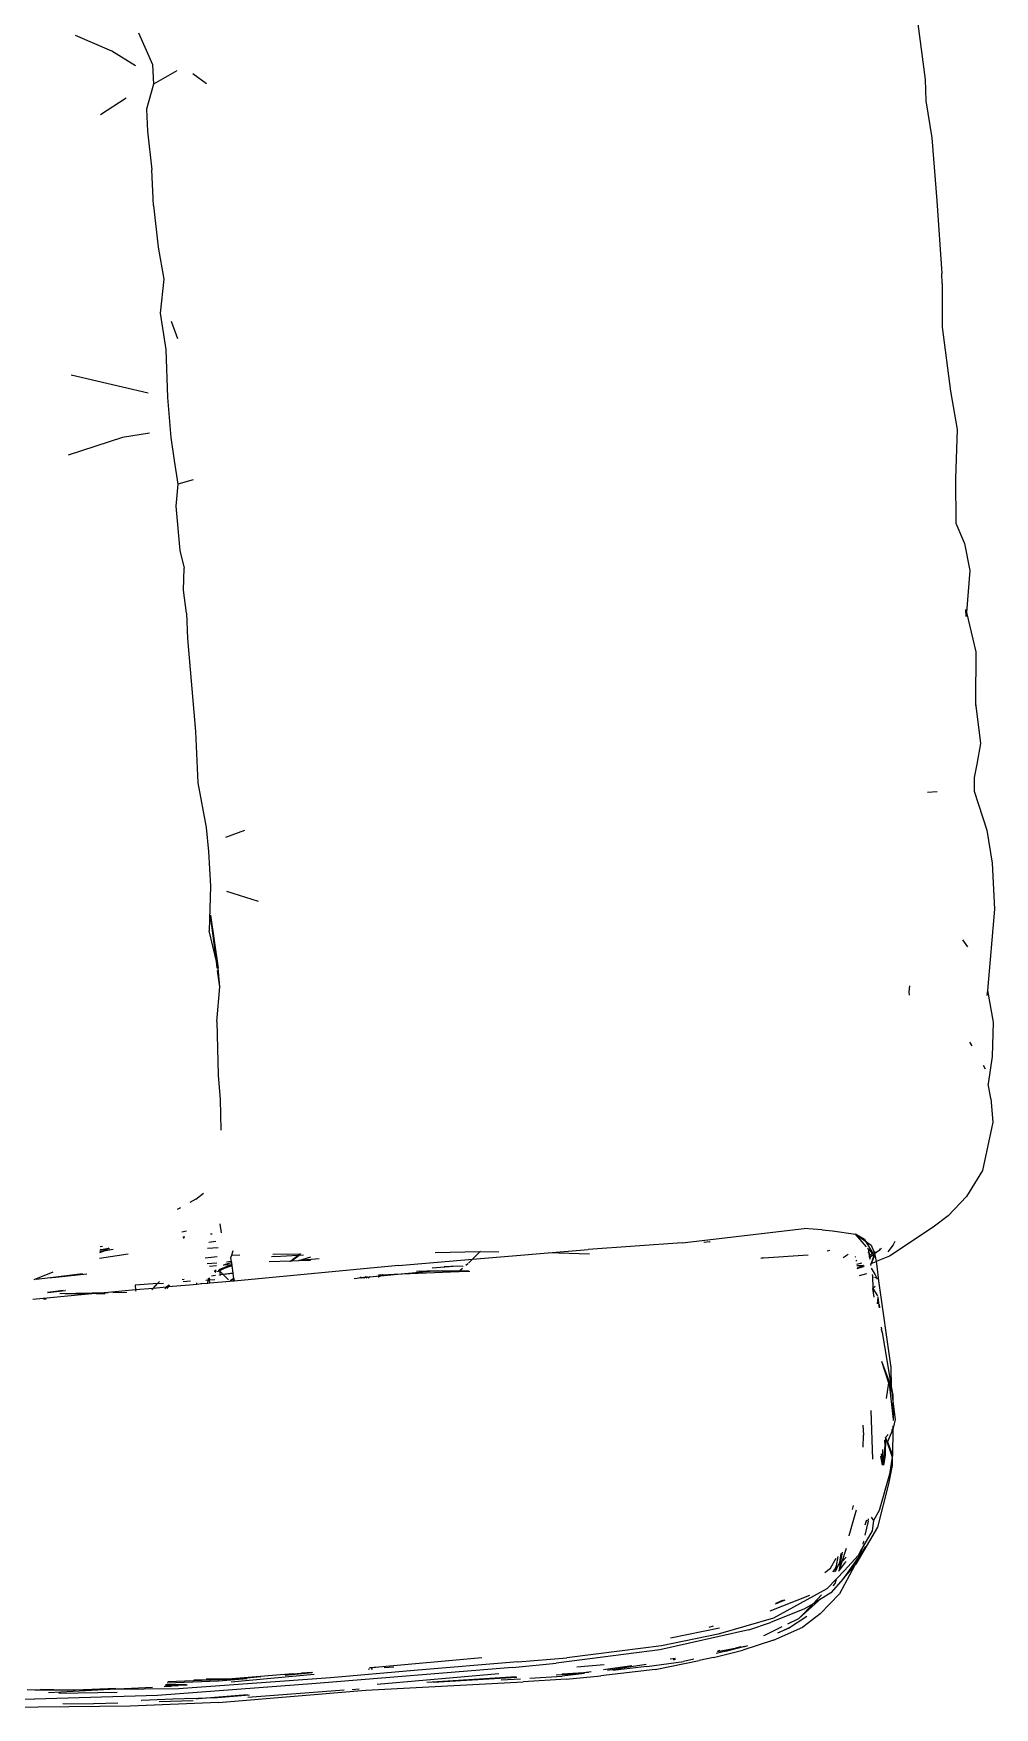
# Model space of a CAD drawing. Header units: millimetres. Extents: x -41292 to 298682, y -22072 to 33155.
# Drawn here: x 30590 to 30886, y -13207 to -12692 of the extents above; entities that cross this region are included whole.
import ezdxf

# ---------------------------------------------------------------- set-up
doc = ezdxf.new("R2010")
doc.units = ezdxf.units.MM

# ---------------------------------------------------------------- blocks, each defined once
blk = doc.blocks.new('rmfnasesx')
for p, q in [((58325.31, 2823.14), (58327.58, 2806.05)), ((58077.27, 2814.75), (58066.09, 2819.58)), ((58085.5, 2820.39), (58089.77, 2810.66)), ((58084.58, 2810.25), (58077.27, 2814.75)), ((58089.77, 2810.66), (58090.13, 2804.6)), ((58097.28, 2808.74), (58090.13, 2804.6)), ((58106.38, 2804.72), (58102.17, 2807.82)), ((58090.13, 2804.6), (58087.88, 2796.87)), ((58327.58, 2806.05), (58327.77, 2799.46)), ((58081.65, 2800.26), (58073.76, 2795.12)), ((58087.88, 2796.87), (58088.24, 2790.12)), ((58327.77, 2799.46), (58329.6, 2788.08)), ((58088.24, 2790.12), (58089.58, 2778.23)), ((58329.6, 2788.08), (58331.11, 2768.7)), ((58090.07, 2767.31), (58089.58, 2778.23)), ((58090.07, 2767.31), (58091.52, 2754.47)), ((58331.11, 2768.7), (58332.66, 2746.32)), ((58091.52, 2754.47), (58093.3, 2744.63)), ((58332.76, 2743.33), (58332.66, 2746.32)), ((58093.3, 2744.63), (58092.15, 2734.14)), ((58332.76, 2743.33), (58332.8, 2729.88)), ((58092.15, 2734.14), (58093.91, 2723.02)), ((58095.51, 2731.75), (58097.43, 2726.41)), ((58332.8, 2729.88), (58335.36, 2710.2)), ((58093.91, 2723.02), (58094.37, 2708.19)), ((58088.41, 2709.56), (58064.7, 2715.08)), ((58335.36, 2710.2), (58337.37, 2698.38)), ((58094.37, 2708.19), (58095.4, 2695.96)), ((58080.5, 2695.92), (58063.78, 2690.43)), ((58088.89, 2697.21), (58080.5, 2695.92)), ((58095.4, 2695.96), (58096.39, 2688.83)), ((58337.37, 2698.38), (58336.83, 2683.26)), ((58096.39, 2688.83), (58097.59, 2681.6)), ((58336.83, 2683.26), (58337, 2669.54)), ((58097.59, 2681.6), (58096.96, 2674.75)), ((58102.32, 2682.93), (58097.59, 2681.6)), ((58096.96, 2674.75), (58098.21, 2661.14)), ((58337, 2669.54), (58339.64, 2663.35)), ((58339.64, 2663.35), (58341.29, 2654.96)), ((58098.21, 2661.14), (58099.49, 2655.76)), ((58099.31, 2648.97), (58099.49, 2655.76)), ((58341.29, 2654.96), (58340.28, 2642.11)), ((58100.2, 2641.92), (58099.31, 2648.97)), ((58100.2, 2641.92), (58100.55, 2634.08)), ((58340.18, 2640.81), (58340.06, 2643.03)), ((58340.06, 2643.03), (58340.28, 2642.11)), ((58340.28, 2642.11), (58340.18, 2640.81)), ((58340.28, 2642.11), (58343.17, 2629.98)), ((58100.55, 2634.08), (58103.03, 2605.52)), ((58343.17, 2629.98), (58343.03, 2614.46)), ((58343.03, 2614.46), (58343.07, 2614.15)), ((58343.07, 2614.15), (58343.06, 2613.43)), ((58343.07, 2614.15), (58344.59, 2601.75)), ((58103.03, 2605.52), (58103.75, 2589.66)), ((58344.59, 2601.75), (58343.43, 2595.4)), ((58343.43, 2595.4), (58342.61, 2591.35)), ((58342.61, 2591.35), (58342.65, 2587.15)), ((58103.75, 2589.66), (58106.29, 2575.99)), ((58328.26, 2586.84), (58331.26, 2587.04)), ((58342.65, 2587.15), (58346.5, 2575.1)), ((58106.29, 2575.99), (58107.01, 2568.58)), ((58118.08, 2575.05), (58112.23, 2572.89)), ((58346.5, 2575.1), (58348.19, 2564.94)), ((58107.01, 2568.58), (58107.66, 2557.85)), ((58348.19, 2564.94), (58348.88, 2550.86)), ((58107.66, 2557.85), (58107.19, 2544.13)), ((58122.36, 2553.17), (58112.67, 2556.23)), ((58348.88, 2550.86), (58346.69, 2525.8)), ((58109.43, 2534.77), (58107.19, 2544.13)), ((58107.58, 2548.95), (58109.94, 2532.66)), ((58109.43, 2534.77), (58107.58, 2548.95)), ((58339.03, 2541.41), (58340.61, 2539.22)), ((58109.7, 2532.71), (58109.43, 2534.77)), ((58109.94, 2532.66), (58109.43, 2534.77)), ((58110.46, 2526.92), (58109.8, 2531.96)), ((58110.46, 2526.92), (58109.94, 2532.66)), ((58109.57, 2516.23), (58110.46, 2526.92)), ((58322.7, 2527.25), (58322.54, 2525.38)), ((58322.54, 2525.38), (58322.58, 2524.4)), ((58346.69, 2525.8), (58346.56, 2524.22)), ((58346.69, 2525.8), (58348.5, 2516.07)), ((58109.57, 2516.23), (58110.01, 2499.75)), ((58348.5, 2516.07), (58348.13, 2505.52)), ((58342.02, 2508.82), (58341.26, 2509.91)), ((58345.37, 2502.81), (58346, 2501.66)), ((58348.13, 2505.52), (58346.93, 2497.12)), ((58110.01, 2499.75), (58110.62, 2492.23)), ((58347.78, 2492.58), (58346.93, 2497.12)), ((58347.78, 2492.58), (58348.33, 2485.3)), ((58110.62, 2492.23), (58110.76, 2482.84)), ((58348.33, 2485.3), (58345.19, 2470.39)), ((58345.19, 2470.39), (58340.3, 2462.4)), ((58103.06, 2461.64), (58101.25, 2460.62)), ((58103.06, 2461.64), (58105.47, 2463.44)), ((58340.3, 2462.4), (58334.59, 2456.46)), ((58098.36, 2458.98), (58097.38, 2458.43)), ((58334.59, 2456.46), (58330.04, 2453)), ((58100.25, 2451.78), (58098.78, 2451.51)), ((58110.48, 2454.07), (58110.87, 2451.28)), ((58252.77, 2448.13), (58290.25, 2452.56)), ((58295.83, 2452.16), (58290.25, 2452.56)), ((58295.83, 2452.16), (58299.02, 2451.87)), ((58299.02, 2451.87), (58306.12, 2450.84)), ((58330.04, 2453), (58316.61, 2444.06)), ((58073.61, 2445.92), (58076, 2446.33)), ((58073.62, 2446.08), (58073.97, 2446.14)), ((58074.43, 2447.06), (58073.68, 2446.92)), ((58073.97, 2446.14), (58076.21, 2446.54)), ((58077.68, 2446.11), (58074.71, 2445.63)), ((58076, 2446.33), (58074.91, 2445.71)), ((58076.32, 2446.51), (58076, 2446.33)), ((58076, 2446.33), (58076.58, 2446.43)), ((58099.09, 2449.99), (58099.69, 2450.06)), ((58099.54, 2449.62), (58099.18, 2449.57)), ((58106.66, 2446.5), (58109.97, 2446.73)), ((58107.06, 2448.34), (58109.25, 2448.66)), ((58108.18, 2450.89), (58107.6, 2450.84)), ((58188.29, 2443.15), (58223.84, 2446.18)), ((58252.77, 2448.13), (58223.84, 2446.18)), ((58259.52, 2448.24), (58259.46, 2448.24)), ((58261.28, 2448.47), (58259.52, 2448.24)), ((58261.28, 2448.47), (58261.4, 2448.48)), ((58309.46, 2446.92), (58306.12, 2450.84)), ((58308.86, 2449.22), (58306.12, 2450.84)), ((58306.12, 2450.84), (58309.17, 2448.69)), ((58308.86, 2449.22), (58309.17, 2448.69)), ((58309.17, 2448.69), (58310.87, 2447.5)), ((58309.17, 2448.69), (58311.39, 2444.92)), ((58309.98, 2446.3), (58309.78, 2446.54)), ((58309.98, 2446.3), (58310.05, 2445.69)), ((58310.07, 2446.25), (58310.05, 2445.69)), ((58310.46, 2444.24), (58310.07, 2446.25)), ((58310.07, 2446.25), (58311.29, 2444.85)), ((58310.87, 2447.5), (58311.8, 2445.22)), ((58314.05, 2446.57), (58313.36, 2445.84)), ((58313.65, 2446.34), (58313.36, 2445.84)), ((58317.65, 2447.55), (58316.09, 2445.4)), ((58318.2, 2448.56), (58317.65, 2447.55)), ((58073.44, 2443.51), (58082.26, 2444.78)), ((58073.56, 2445.16), (58074.71, 2445.63)), ((58074.71, 2445.63), (58073.58, 2445.45)), ((58074.71, 2445.63), (58074.91, 2445.71)), ((58109.72, 2443.9), (58106, 2443.43)), ((58109.55, 2441.93), (58106.64, 2441.7)), ((58107.29, 2441.01), (58109.48, 2441.19)), ((58114.14, 2441.47), (58110.2, 2439.83)), ((58111.57, 2441.25), (58111.68, 2441.36)), ((58111.68, 2441.36), (58111.77, 2441.37)), ((58111.77, 2441.37), (58112.24, 2441.65)), ((58111.77, 2441.37), (58114.13, 2441.56)), ((58114.15, 2441.42), (58111.79, 2440.26)), ((58114.19, 2441.13), (58111.79, 2440.26)), ((58112.24, 2441.65), (58114.04, 2442.13)), ((58114, 2442.42), (58112.54, 2442.25)), ((58114.07, 2444.32), (58113.82, 2443.57)), ((58113.82, 2443.57), (58114, 2442.42)), ((58114, 2442.42), (58114.04, 2442.13)), ((58114.04, 2442.13), (58114.13, 2441.56)), ((58114.51, 2445.68), (58114.07, 2444.32)), ((58116.69, 2444.37), (58114.07, 2444.32)), ((58114.13, 2441.56), (58114.14, 2441.47)), ((58114.14, 2441.47), (58114.15, 2441.42)), ((58114.15, 2441.42), (58114.19, 2441.13)), ((58114.19, 2441.13), (58114.54, 2438.85)), ((58165.44, 2441.21), (58114.9, 2436.42)), ((58125.7, 2442.43), (58132.29, 2442.66)), ((58127.45, 2443.96), (58126.41, 2443.84)), ((58135.05, 2444.71), (58126.78, 2444.56)), ((58127.45, 2443.96), (58134.64, 2444.41)), ((58132.07, 2442.5), (58132.29, 2442.66)), ((58132.17, 2442.5), (58132.38, 2442.66)), ((58132.29, 2442.66), (58134.64, 2444.41)), ((58132.29, 2442.66), (58132.38, 2442.66)), ((58132.3, 2442.51), (58132.51, 2442.67)), ((58132.38, 2442.66), (58134.73, 2444.41)), ((58132.38, 2442.66), (58132.51, 2442.67)), ((58132.51, 2442.67), (58134.87, 2444.42)), ((58132.51, 2442.67), (58134.83, 2442.75)), ((58134.64, 2444.41), (58135.05, 2444.71)), ((58134.64, 2444.41), (58134.73, 2444.41)), ((58134.73, 2444.41), (58135.14, 2444.71)), ((58134.73, 2444.41), (58134.87, 2444.42)), ((58134.83, 2442.75), (58138.47, 2443.91)), ((58141.03, 2443.22), (58134.83, 2442.75)), ((58134.83, 2442.75), (58138.38, 2442.87)), ((58134.87, 2444.42), (58135.26, 2444.72)), ((58134.87, 2444.42), (58136.23, 2444.51)), ((58135.05, 2444.71), (58135.16, 2444.8)), ((58135.14, 2444.71), (58135.05, 2444.71)), ((58135.14, 2444.71), (58135.22, 2444.78)), ((58135.26, 2444.72), (58135.14, 2444.71)), ((58135.26, 2444.72), (58135.31, 2444.75)), ((58135.44, 2444.72), (58135.31, 2444.75)), ((58165.44, 2441.21), (58188.29, 2443.15)), ((58183.6, 2440.96), (58175.85, 2440.35)), ((58190.51, 2445.39), (58176.77, 2445.15)), ((58183.6, 2440.96), (58179.52, 2440.83)), ((58185.36, 2440.95), (58183.6, 2440.96)), ((58186.8, 2441.77), (58186.18, 2441.21)), ((58188.05, 2442.91), (58187.01, 2441.96)), ((58188.09, 2442.94), (58188.05, 2442.91)), ((58190.51, 2445.39), (58188.29, 2443.15)), ((58190.69, 2445.61), (58190.51, 2445.39)), ((58196.37, 2445.31), (58190.51, 2445.39)), ((58224.29, 2444.67), (58211.63, 2445.07)), ((58277.81, 2443.44), (58277, 2443.39)), ((58277.81, 2443.44), (58277.15, 2443.44)), ((58291.51, 2444.39), (58277.81, 2443.44)), ((58298.24, 2445.82), (58297.42, 2445.6)), ((58303.84, 2444.56), (58302.33, 2443.52)), ((58306.1, 2443.85), (58305.94, 2443.74)), ((58306.54, 2442.72), (58306.18, 2442.58)), ((58307.92, 2441.91), (58306.4, 2441.49)), ((58306.46, 2441.24), (58307.81, 2441.23)), ((58308.43, 2441.16), (58306.63, 2440.38)), ((58307.81, 2441.23), (58308.43, 2441.16)), ((58308.57, 2441.22), (58308.43, 2441.16)), ((58308.43, 2441.16), (58308.66, 2441.13)), ((58308.79, 2440.99), (58308.57, 2440.91)), ((58310.05, 2445.69), (58310.04, 2445.14)), ((58310.05, 2445.69), (58310.28, 2444.12)), ((58310.28, 2444.12), (58310.23, 2444.1)), ((58310.28, 2444.12), (58310.27, 2443.87)), ((58310.46, 2444.24), (58310.28, 2444.12)), ((58310.56, 2443.72), (58310.33, 2443.55)), ((58310.58, 2443.6), (58310.43, 2443.01)), ((58311.29, 2444.85), (58310.46, 2444.24)), ((58310.56, 2443.72), (58310.46, 2444.24)), ((58311.62, 2444.53), (58310.56, 2443.72)), ((58310.58, 2443.6), (58310.56, 2443.72)), ((58310.93, 2441.83), (58310.67, 2441.73)), ((58310.93, 2441.83), (58310.75, 2441.29)), ((58310.75, 2441.29), (58310.76, 2441.24)), ((58312.08, 2444.53), (58310.93, 2441.83)), ((58311.75, 2444.32), (58310.93, 2441.83)), ((58310.93, 2441.83), (58312.43, 2442.42)), ((58311.39, 2444.92), (58311.29, 2444.85)), ((58311.29, 2444.85), (58311.62, 2444.53)), ((58311.8, 2445.22), (58311.39, 2444.92)), ((58311.39, 2444.92), (58311.62, 2444.53)), ((58311.98, 2444.79), (58311.62, 2444.53)), ((58311.62, 2444.53), (58311.75, 2444.32)), ((58312.15, 2445.47), (58311.8, 2445.22)), ((58311.8, 2445.22), (58311.98, 2444.79)), ((58313.36, 2445.84), (58311.98, 2444.79)), ((58311.98, 2444.79), (58312.08, 2444.53)), ((58312.08, 2444.53), (58312.43, 2442.42)), ((58316.61, 2444.06), (58312.43, 2442.42)), ((58312.43, 2442.42), (58312.66, 2440.97)), ((58312.66, 2440.97), (58313.14, 2436.5)), ((58053.31, 2436.86), (58059.22, 2439.28)), ((58058.38, 2437.37), (58053.99, 2436.92)), ((58068.21, 2438.62), (58058.38, 2437.37)), ((58058.82, 2437.38), (58058.38, 2437.37)), ((58059.99, 2437.49), (58058.82, 2437.38)), ((58069.54, 2438.53), (58059.99, 2437.49)), ((58091.33, 2435.62), (58091.91, 2436.24)), ((58091.33, 2435.62), (58093.2, 2435.76)), ((58099.55, 2436.92), (58098.89, 2436.8)), ((58101.46, 2436.38), (58099.17, 2436.21)), ((58103.37, 2435.4), (58103.4, 2435.84)), ((58104.97, 2435.54), (58104.8, 2435.77)), ((58106.19, 2436.74), (58106.9, 2436.79)), ((58106.79, 2435.7), (58106.9, 2436.79)), ((58106.95, 2437.27), (58106.9, 2436.79)), ((58106.9, 2436.79), (58107.27, 2436.82)), ((58107.2, 2437.44), (58107.27, 2436.82)), ((58107.27, 2436.82), (58108.91, 2436.94)), ((58107.38, 2435.75), (58107.27, 2436.82)), ((58114.75, 2436.41), (58107.38, 2435.75)), ((58109.13, 2438.11), (58107.95, 2437.96)), ((58108.7, 2439.51), (58109.37, 2439.91)), ((58109.33, 2439.47), (58108.9, 2439.29)), ((58109.32, 2439.36), (58108.96, 2439.22)), ((58109.04, 2439.14), (58109.31, 2439.23)), ((58109.74, 2439.36), (58110.37, 2439.55)), ((58111.79, 2440.26), (58109.96, 2439.59)), ((58111.79, 2440.26), (58110.37, 2439.55)), ((58110.37, 2439.55), (58111.5, 2438.45)), ((58110.37, 2439.55), (58110.59, 2438.3)), ((58110.43, 2438.27), (58110.39, 2438.3)), ((58110.59, 2438.3), (58110.43, 2438.27)), ((58111.5, 2438.45), (58110.59, 2438.3)), ((58110.59, 2438.3), (58110.62, 2438.18)), ((58111.5, 2438.45), (58111.54, 2438.41)), ((58114.54, 2438.85), (58111.54, 2438.41)), ((58114.55, 2438.79), (58111.54, 2438.41)), ((58111.54, 2438.41), (58113.19, 2436.81)), ((58114.77, 2437.17), (58113.68, 2436.54)), ((58113.74, 2436.51), (58114.77, 2437.17)), ((58114.54, 2438.85), (58114.55, 2438.79)), ((58114.78, 2437.22), (58114.55, 2438.79)), ((58114.75, 2436.41), (58114.77, 2437.17)), ((58114.9, 2436.42), (58114.75, 2436.41)), ((58114.78, 2437.22), (58114.77, 2437.17)), ((58114.77, 2437.17), (58114.79, 2437.18)), ((58114.77, 2437.17), (58114.89, 2436.49)), ((58114.89, 2436.49), (58114.9, 2436.42)), ((58151.84, 2437.16), (58152.73, 2437.35)), ((58152.73, 2437.35), (58153.72, 2437.48)), ((58153.72, 2437.48), (58153.49, 2437.26)), ((58153.81, 2437.39), (58153.65, 2437.27)), ((58153.79, 2437.49), (58153.72, 2437.48)), ((58153.72, 2437.48), (58153.75, 2437.45)), ((58153.75, 2437.45), (58153.79, 2437.45)), ((58153.79, 2437.49), (58153.91, 2437.47)), ((58153.79, 2437.45), (58153.81, 2437.39)), ((58153.91, 2437.47), (58153.81, 2437.39)), ((58153.81, 2437.39), (58153.92, 2437.29)), ((58153.97, 2437.51), (58153.91, 2437.47)), ((58153.97, 2437.51), (58154, 2437.48)), ((58154, 2437.48), (58154.4, 2437.51)), ((58154, 2437.48), (58154.19, 2437.31)), ((58154.37, 2437.32), (58154.4, 2437.51)), ((58154.4, 2437.51), (58154.87, 2437.63)), ((58154.4, 2437.51), (58154.41, 2437.57)), ((58154.4, 2437.51), (58154.82, 2437.51)), ((58154.82, 2437.51), (58154.59, 2437.33)), ((58154.82, 2437.51), (58154.76, 2437.34)), ((58154.88, 2437.55), (58154.82, 2437.51)), ((58154.87, 2437.63), (58154.88, 2437.55)), ((58154.87, 2437.63), (58154.98, 2437.63)), ((58154.98, 2437.63), (58154.88, 2437.55)), ((58154.88, 2437.55), (58155.24, 2437.58)), ((58155.24, 2437.58), (58154.93, 2437.35)), ((58155.01, 2437.65), (58154.98, 2437.63)), ((58155.01, 2437.65), (58155.39, 2437.7)), ((58155.39, 2437.7), (58155.24, 2437.58)), ((58155.24, 2437.58), (58155.82, 2437.64)), ((58155.39, 2437.7), (58155.95, 2437.77)), ((58155.52, 2437.39), (58155.82, 2437.64)), ((58155.82, 2437.64), (58155.95, 2437.77)), ((58155.82, 2437.64), (58156.5, 2437.7)), ((58155.95, 2437.77), (58155.98, 2437.77)), ((58156.18, 2437.43), (58156.5, 2437.7)), ((58156.5, 2437.7), (58159.87, 2438.01)), ((58156.5, 2437.7), (58156.7, 2437.87)), ((58159.87, 2438.01), (58159.07, 2437.61)), ((58160.01, 2438.02), (58159.26, 2437.62)), ((58160.34, 2438.25), (58159.34, 2438.21)), ((58160.01, 2438.02), (58159.87, 2438.01)), ((58160.01, 2438.02), (58164.17, 2438.41)), ((58160.34, 2438.25), (58160.01, 2438.02)), ((58160.44, 2438.25), (58160.34, 2438.25)), ((58164.17, 2438.41), (58160.44, 2438.25)), ((58160.58, 2438.37), (58160.44, 2438.25)), ((58160.68, 2438.38), (58160.58, 2438.37)), ((58164.17, 2438.41), (58176.19, 2439.52)), ((58183.98, 2439.23), (58164.17, 2438.41)), ((58171.04, 2439.5), (58177.41, 2439.63)), ((58171.04, 2439.5), (58176.19, 2439.52)), ((58176.19, 2439.52), (58177.41, 2439.63)), ((58176.19, 2439.52), (58184.34, 2439.55)), ((58183.98, 2439.23), (58183.9, 2439.15)), ((58184.34, 2439.55), (58183.98, 2439.23)), ((58187.37, 2439.37), (58183.98, 2439.23)), ((58185.2, 2440.32), (58184.34, 2439.55)), ((58184.34, 2439.55), (58187.08, 2439.56)), ((58306.66, 2440.26), (58308.57, 2440.91)), ((58307.33, 2438.16), (58309.56, 2438.78)), ((58310.91, 2440.42), (58312.14, 2438.3)), ((58311.18, 2438.44), (58311.3, 2437.91)), ((58311.3, 2437.91), (58311.47, 2437.57)), ((58311.4, 2437.86), (58311.3, 2437.91)), ((58311.3, 2437.91), (58311.4, 2434.17)), ((58311.54, 2437.27), (58311.47, 2437.57)), ((58312.63, 2437.28), (58312.08, 2437.54)), ((58312.14, 2438.3), (58312.63, 2437.28)), ((58312.63, 2437.28), (58312.66, 2436.97)), ((58313.14, 2436.5), (58317, 2409.88)), ((58071.12, 2432.45), (58052.98, 2430.79)), ((58056.25, 2430.91), (58057, 2430.89)), ((58057.61, 2432.89), (58057.46, 2432.91)), ((58057.61, 2432.89), (58062.9, 2433.5)), ((58062.3, 2433.49), (58057.61, 2432.89)), ((58061.28, 2432.58), (58076.13, 2432.91)), ((58062.98, 2433.5), (58062.9, 2433.5)), ((58071.12, 2432.45), (58063.04, 2432.43)), ((58076.13, 2432.91), (58071.12, 2432.45)), ((58075.21, 2432.46), (58072.45, 2432.46)), ((58084.57, 2433.68), (58076.13, 2432.91)), ((58077.53, 2432.94), (58081.86, 2433.04)), ((58091.28, 2435.62), (58084.46, 2435.11)), ((58084.46, 2435.11), (58084.57, 2433.68)), ((58089.99, 2434.18), (58084.57, 2433.68)), ((58084.58, 2433.62), (58084.6, 2433.28)), ((58089.54, 2433.7), (58089.94, 2434.13)), ((58089.99, 2434.18), (58091.28, 2435.62)), ((58094.07, 2434.52), (58089.99, 2434.18)), ((58091.28, 2435.62), (58091.33, 2435.62)), ((58094.07, 2434.52), (58093.57, 2434.05)), ((58094.11, 2434.56), (58094.07, 2434.52)), ((58094.77, 2435.18), (58094.11, 2434.56)), ((58094.52, 2434.57), (58094.11, 2434.56)), ((58094.52, 2434.57), (58094.14, 2434.1)), ((58094.55, 2434.6), (58094.52, 2434.57)), ((58101.17, 2435.2), (58094.55, 2434.6)), ((58094.97, 2435.11), (58094.55, 2434.6)), ((58103.37, 2435.4), (58101.17, 2435.2)), ((58104.97, 2435.54), (58103.37, 2435.4)), ((58106.79, 2435.7), (58104.97, 2435.54)), ((58107.38, 2435.75), (58106.79, 2435.7)), ((58312.16, 2434.72), (58311.4, 2434.17)), ((58311.8, 2431.45), (58311.4, 2434.17)), ((58311.4, 2434.17), (58312.84, 2431.85)), ((58311.4, 2434.17), (58311.59, 2431.89)), ((58312.93, 2431.49), (58312.8, 2429.44)), ((58312.9, 2431.63), (58312.93, 2431.49)), ((58312.93, 2431.49), (58313.24, 2428.89)), ((58313.24, 2428.89), (58313.15, 2428.74)), ((58313.4, 2429.16), (58313.24, 2428.89)), ((58313.24, 2428.89), (58313.29, 2428.44)), ((58313.4, 2429.16), (58313.44, 2428.15)), ((58314.03, 2422.25), (58314.12, 2421.5)), ((58314.04, 2421.49), (58314.34, 2420.69)), ((58314.34, 2420.69), (58314.12, 2421.5)), ((58314.34, 2420.69), (58317.12, 2404.03)), ((58314.09, 2411.78), (58317.02, 2404.13)), ((58314.09, 2411.78), (58316.29, 2405.15)), ((58316.29, 2405.15), (58315.58, 2400.29)), ((58316.34, 2405.43), (58316.29, 2405.15)), ((58316.29, 2405.15), (58316.41, 2404.82)), ((58316.34, 2405.43), (58316.41, 2404.82)), ((58317, 2409.88), (58317.12, 2404.03)), ((58316.41, 2404.82), (58317.66, 2393.81)), ((58316.41, 2404.82), (58317.15, 2402.57)), ((58317.02, 2404.13), (58317.14, 2403.12)), ((58317.12, 2404.03), (58317.57, 2401.34)), ((58317.12, 2404.03), (58317.14, 2403.12)), ((58317.14, 2403.12), (58317.15, 2402.57)), ((58317.14, 2403.12), (58317.59, 2399.52)), ((58317.57, 2401.34), (58317.59, 2399.52)), ((58311.43, 2381.68), (58310.91, 2396.64)), ((58317.59, 2399.52), (58317.66, 2393.81)), ((58317.59, 2399.52), (58318.32, 2393.79)), ((58308.37, 2392.11), (58308.52, 2388.99)), ((58317.61, 2390.88), (58315.91, 2387.01)), ((58317.61, 2391.02), (58317.13, 2390.44)), ((58317.61, 2390.88), (58317.44, 2382.74)), ((58317.63, 2391.84), (58317.61, 2391.02)), ((58317.73, 2391.17), (58317.61, 2391.02)), ((58317.73, 2391.17), (58317.61, 2390.88)), ((58317.61, 2391.02), (58317.61, 2390.88)), ((58317.66, 2393.81), (58317.66, 2393.56)), ((58318.32, 2393.79), (58317.73, 2391.17)), ((58308.43, 2385.32), (58308.52, 2388.99)), ((58314.36, 2384.62), (58314.48, 2379.8)), ((58315.11, 2385.93), (58314.59, 2379.81)), ((58315.07, 2387.45), (58315.11, 2385.93)), ((58315.31, 2388.25), (58315.11, 2385.93)), ((58315.11, 2385.93), (58315.21, 2382.81)), ((58315.31, 2388.25), (58315.21, 2382.81)), ((58316.12, 2389.23), (58315.31, 2388.25)), ((58315.91, 2387.01), (58315.31, 2388.25)), ((58315.31, 2388.25), (58317.43, 2382.26)), ((58315.91, 2387.01), (58317.44, 2382.74)), ((58313.83, 2382.51), (58314.32, 2379.78)), ((58314.01, 2383.23), (58314.39, 2379.79)), ((58315.21, 2382.81), (58314.69, 2379.82)), ((58317.38, 2379.73), (58316.24, 2374.01)), ((58317.43, 2382.26), (58316.51, 2377)), ((58317.43, 2382.26), (58317.38, 2379.73)), ((58317.44, 2382.74), (58317.43, 2382.26)), ((58316.24, 2374.01), (58312.91, 2360.69)), ((58316.51, 2377), (58313.35, 2365.81)), ((58304.14, 2358.15), (58306.39, 2366.05)), ((58305.34, 2367.43), (58305.12, 2366.2)), ((58310.96, 2363.8), (58311.61, 2362.77)), ((58313.35, 2365.81), (58311.61, 2362.77)), ((58312.91, 2360.69), (58306.21, 2349.37)), ((58311.21, 2359.61), (58307.94, 2353.9)), ((58310.01, 2362.52), (58308.99, 2358.28)), ((58309.5, 2362.88), (58309.02, 2361.38)), ((58309.06, 2362.6), (58309.03, 2362.51)), ((58310.01, 2362.52), (58310.07, 2363.24)), ((58311.61, 2362.77), (58311.21, 2359.61)), ((58302, 2350.17), (58303.34, 2354.25)), ((58304.11, 2358.1), (58304.14, 2358.15)), ((58307.94, 2353.9), (58306.88, 2352.05)), ((58309.18, 2354.73), (58307.59, 2352.43)), ((58307.94, 2353.9), (58307.59, 2352.43)), ((58308.54, 2356.39), (58308.33, 2355.51)), ((58298.42, 2348.11), (58300.17, 2351.17)), ((58300.81, 2348.91), (58299.77, 2347.8)), ((58299.77, 2347.8), (58300.23, 2348.78)), ((58299.98, 2347.08), (58300.81, 2348.91)), ((58300.23, 2348.78), (58300.73, 2351.72)), ((58300.81, 2348.91), (58301.23, 2349.83)), ((58301.5, 2349.64), (58300.81, 2348.91)), ((58305.76, 2348.84), (58301.14, 2340.25)), ((58301.15, 2347.58), (58302, 2350.17)), ((58303.05, 2350.06), (58301.15, 2347.56)), ((58301.15, 2347.58), (58301.5, 2349.64)), ((58301.23, 2349.83), (58301.68, 2352.64)), ((58301.5, 2349.64), (58302.07, 2353.02)), ((58302, 2350.17), (58301.5, 2349.64)), ((58303.25, 2351.49), (58302, 2350.17)), ((58307.59, 2352.43), (58302.34, 2344.86)), ((58302.34, 2344.86), (58305.76, 2348.84)), ((58302.68, 2347.35), (58306.88, 2352.05)), ((58303.06, 2350.12), (58303.05, 2350.06)), ((58307.51, 2352.11), (58305.76, 2348.84)), ((58305.76, 2348.84), (58306.21, 2349.37)), ((58307.59, 2352.43), (58307.51, 2352.11)), ((58296.71, 2346.74), (58298.42, 2348.11)), ((58300.24, 2344.78), (58297.32, 2341.7)), ((58302.34, 2344.86), (58298.52, 2340.51)), ((58299.77, 2347.8), (58298.99, 2346.97)), ((58299.26, 2342.71), (58299.79, 2343.42)), ((58299.4, 2347.02), (58299.77, 2347.8)), ((58299.79, 2343.42), (58300.24, 2344.78)), ((58302.68, 2347.35), (58300.24, 2344.78)), ((58300.91, 2347.17), (58300.85, 2347.17)), ((58301.1, 2347.43), (58300.91, 2347.17)), ((58301.02, 2347.18), (58301.11, 2347.3)), ((58301.14, 2347.47), (58301.1, 2347.43)), ((58301.11, 2347.3), (58301.1, 2347.43)), ((58301.15, 2347.56), (58301.14, 2347.47)), ((58301.15, 2347.56), (58301.15, 2347.58)), ((58291.98, 2339.72), (58279.73, 2334.92)), ((58297.32, 2341.7), (58280.83, 2332.71)), ((58281.52, 2337.15), (58284.42, 2338.4)), ((58281.64, 2337.3), (58283.92, 2338.32)), ((58288.71, 2332.67), (58294.66, 2338.02)), ((58298.52, 2340.51), (58293.03, 2337.16)), ((58293.03, 2337.16), (58295.61, 2339.85)), ((58301.14, 2340.25), (58295.18, 2334.06)), ((58290.42, 2335.56), (58279.96, 2331.4)), ((58285.53, 2329.63), (58291.16, 2333.33)), ((58288.71, 2332.67), (58293.03, 2337.16)), ((58295.18, 2334.06), (58289.91, 2329.99)), ((58293.03, 2337.16), (58290.42, 2335.56)), ((58273.24, 2329.16), (58245.92, 2322.97)), ((58263.87, 2327.85), (58246.45, 2324.26)), ((58264.29, 2329.6), (58249.15, 2326.54)), ((58261.08, 2329.98), (58262.44, 2330.4)), ((58280.83, 2332.71), (58263.87, 2327.85)), ((58273.24, 2329.16), (58279.96, 2331.4)), ((58278.24, 2327.54), (58283.49, 2330.12)), ((58280.85, 2325.93), (58289.91, 2329.99)), ((58282.2, 2328.24), (58285.53, 2329.63)), ((58285.53, 2329.63), (58282.62, 2328.32)), ((58285.25, 2330.97), (58288.71, 2332.67)), ((58245.92, 2322.97), (58214, 2318.83)), ((58233.49, 2322.52), (58217.24, 2320.53)), ((58246.45, 2324.26), (58233.49, 2322.52)), ((58262.44, 2320.67), (58271.42, 2322.86)), ((58267.67, 2322.92), (58263.18, 2321.83)), ((58263.62, 2322.51), (58269.63, 2323.56)), ((58263.67, 2322.58), (58264.45, 2322.85)), ((58267.67, 2322.92), (58266.12, 2322.42)), ((58271.98, 2323.97), (58267.67, 2322.92)), ((58269.63, 2323.56), (58267.67, 2322.92)), ((58269.63, 2323.56), (58271.98, 2323.97)), ((58270.78, 2323.94), (58269.63, 2323.56)), ((58280.85, 2325.93), (58271.42, 2322.86)), ((58271.98, 2323.97), (58272.67, 2324.26)), ((58272.67, 2324.26), (58272.92, 2324.31)), ((58277.91, 2327.43), (58278.24, 2327.54)), ((58200.56, 2317.56), (58140.12, 2312.61)), ((58156.55, 2317.5), (58159.41, 2317.73)), ((58156.56, 2317.48), (58159.41, 2317.73)), ((58159.41, 2317.73), (58191.13, 2320.61)), ((58161.04, 2317.58), (58164, 2317.79)), ((58202.21, 2319.24), (58170.25, 2316.66)), ((58200.56, 2317.56), (58214, 2318.83)), ((58202.21, 2319.24), (58217.24, 2320.53)), ((58220.38, 2317.77), (58228.77, 2318.5)), ((58237.28, 2318.11), (58228.57, 2316.82)), ((58229.78, 2316.74), (58241.64, 2318.62)), ((58241.86, 2317.82), (58231.41, 2316.63)), ((58241.86, 2317.82), (58253.14, 2319.38)), ((58244.45, 2316.91), (58258.04, 2319.65)), ((58249.1, 2320.26), (58250.63, 2320.39)), ((58250.73, 2320.1), (58249.95, 2319.99)), ((58250.07, 2319.95), (58250.74, 2320.06)), ((58256.3, 2320.15), (58253.14, 2319.38)), ((58262.44, 2320.67), (58258.04, 2319.65)), ((58140.12, 2312.61), (58091.32, 2308.97)), ((58093.8, 2312.16), (58100.13, 2312.22)), ((58100.13, 2312.22), (58093.82, 2312.19)), ((58093.85, 2312.22), (58100.13, 2312.22)), ((58094.32, 2312.83), (58110.13, 2313.42)), ((58115.47, 2313.97), (58094.54, 2313.12)), ((58144.5, 2314.34), (58097.77, 2310.94)), ((58100.13, 2312.22), (58100.42, 2312.25)), ((58102.51, 2313.74), (58115.47, 2313.97)), ((58106.32, 2314.01), (58112.96, 2314.09)), ((58110.13, 2313.42), (58118.94, 2314.19)), ((58112.96, 2314.09), (58132.94, 2315.66)), ((58139.52, 2315.41), (58114.01, 2313.05)), ((58123.1, 2314.63), (58115.47, 2313.97)), ((58130.62, 2315.21), (58138.93, 2315.98)), ((58138.93, 2315.98), (58131.91, 2315.38)), ((58135.73, 2315.87), (58138.79, 2316.11)), ((58138.93, 2315.98), (58138.97, 2315.94)), ((58170.25, 2316.66), (58144.5, 2314.34)), ((58155.42, 2310.53), (58203.81, 2313.15)), ((58156.53, 2316.99), (58156.18, 2316.95)), ((58157.5, 2317.07), (58157.04, 2317.03)), ((58158.89, 2312.44), (58196.36, 2315.69)), ((58201.66, 2314.64), (58174.18, 2312.96)), ((58176.14, 2313.02), (58201.86, 2314.56)), ((58197.09, 2313.74), (58203.02, 2314.09)), ((58217.08, 2314), (58203.81, 2313.15)), ((58205.92, 2314.27), (58215.81, 2314.86)), ((58213.99, 2315.28), (58221.05, 2315.7)), ((58222.48, 2315.91), (58215.77, 2315.5)), ((58222.71, 2315.65), (58215.81, 2314.86)), ((58217.08, 2314), (58227.69, 2314.96)), ((58222.48, 2315.91), (58221.05, 2315.7)), ((58224.79, 2316.25), (58222.48, 2315.91)), ((58223.92, 2316), (58222.48, 2315.91)), ((58244.45, 2316.91), (58227.69, 2314.96)), ((58004.44, 2308.5), (58053.47, 2307.8)), ((58063.56, 2310.61), (58051.19, 2310.64)), ((58091.32, 2308.97), (58053.47, 2307.8)), ((58053.55, 2310.69), (58063.56, 2310.61)), ((58063.56, 2310.61), (58055.33, 2310.73)), ((58076.72, 2310.74), (58057.74, 2309.72)), ((58060.92, 2309.6), (58078.9, 2309.91)), ((58063.56, 2310.61), (58078.54, 2311.2)), ((58076.72, 2310.74), (58063.56, 2310.61)), ((58089.8, 2311.43), (58076.72, 2310.74)), ((58097.77, 2310.94), (58076.72, 2310.74)), ((58086.24, 2307.46), (58086.5, 2307.44)), ((58095.96, 2307.76), (58086.5, 2307.44)), ((58102.26, 2307.33), (58091.8, 2306.99)), ((58095.52, 2311.74), (58093.39, 2311.62)), ((58093.52, 2311.8), (58097.64, 2311.96)), ((58103.24, 2307.99), (58095.96, 2307.76)), ((58103.24, 2307.99), (58103.78, 2308.03)), ((58103.78, 2308.03), (58118.96, 2309.2)), ((58108.59, 2308.19), (58103.78, 2308.03)), ((58108.59, 2308.19), (58119.67, 2309.11)), ((58110.08, 2306.8), (58155.42, 2310.53)), ((58119.08, 2308.44), (58148.75, 2310.63)), ((58151.26, 2310.82), (58153.4, 2310.98)), ((58082.95, 2305.64), (58045.18, 2305.24)), ((58062.14, 2306.43), (58071.66, 2306.34)), ((58079.1, 2306.58), (58071.66, 2306.34)), ((58110.08, 2306.8), (58082.95, 2305.64))]:
    blk.add_line(p, q)

msp = doc.modelspace()

# ---------------------------------------------------------------- block references
msp.add_blockref('rmfnasesx', (-27463.27, -15512.43))

doc.saveas('drawing.dxf')
